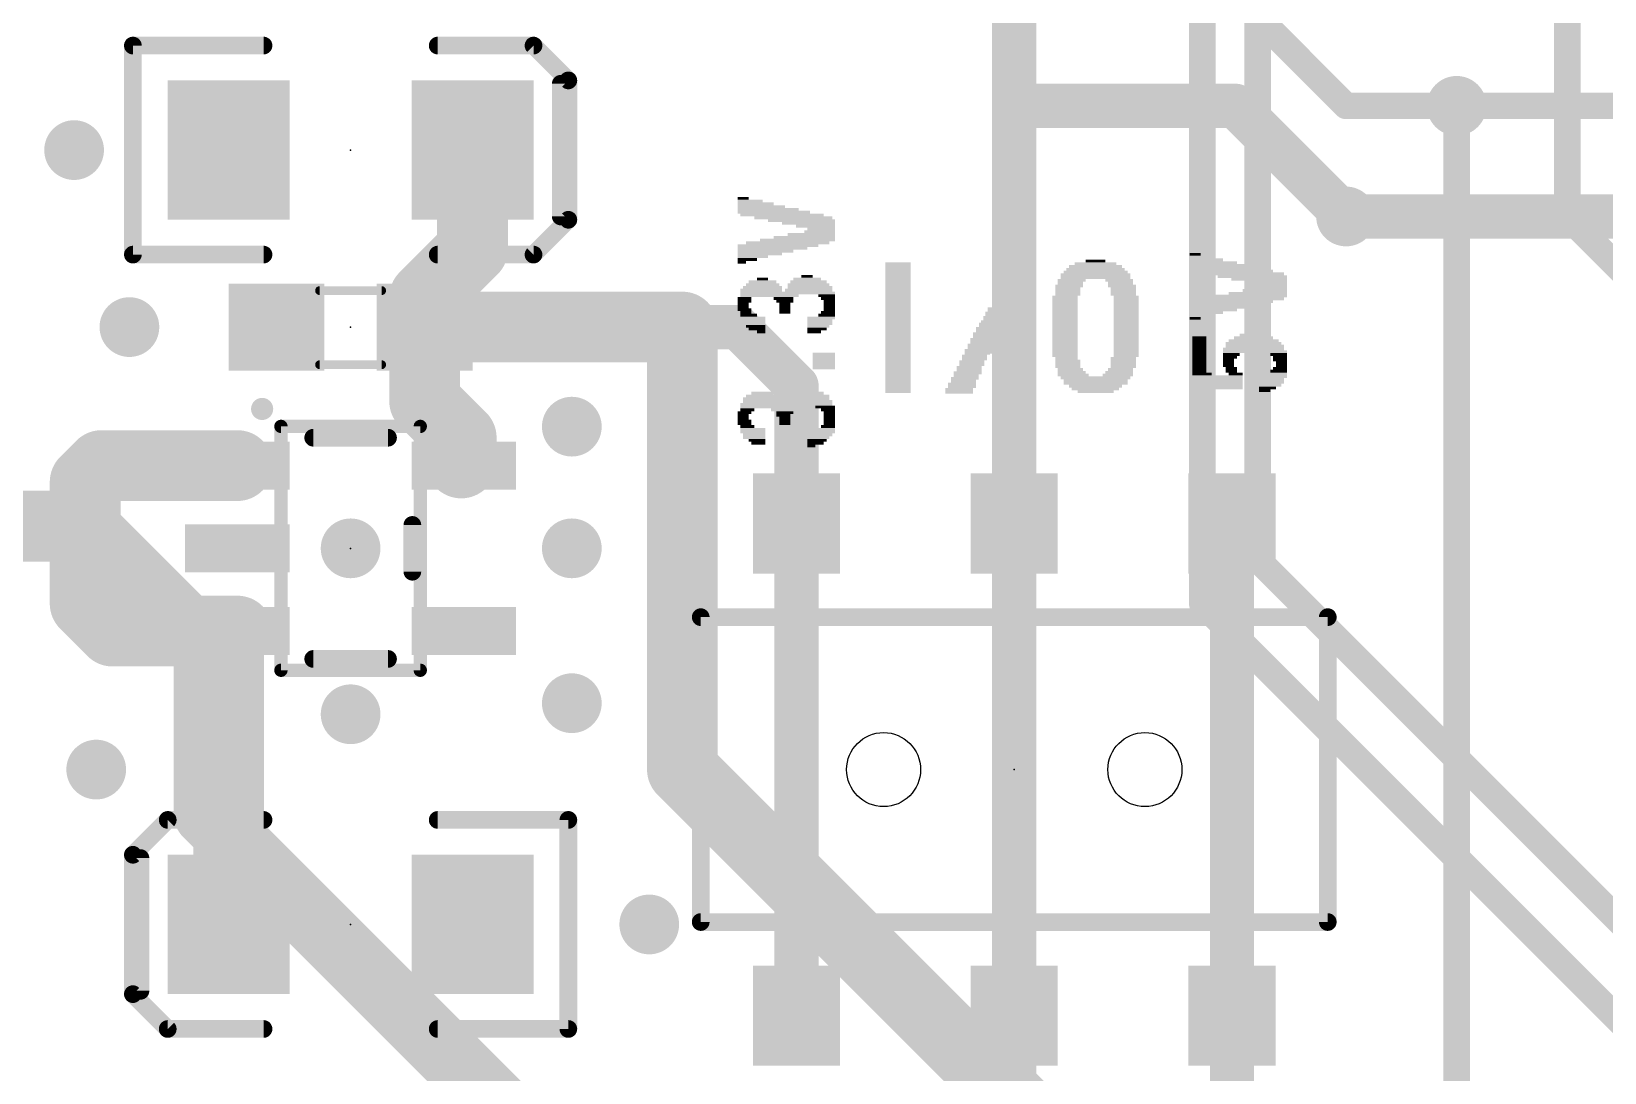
# Model space of a CAD drawing. Extents: x -25 to 82, y -36 to 56.
# Drawn here: x 16.66 to 34.72, y 11.76 to 23.71 of the extents above; entities that cross this region are included whole.
import ezdxf

# ---------------------------------------------------------------- set-up
doc = ezdxf.new("R2010")
doc.units = 0
for name, color, linetype in [('1', 12, 'CONTINUOUS'), ('16', 132, 'CONTINUOUS'), ('18', 110, 'CONTINUOUS'), ('20', 31, 'CONTINUOUS'), ('21', 41, 'CONTINUOUS'), ('23', 53, 'CONTINUOUS'), ('51', 53, 'CONTINUOUS')]:
    doc.layers.add(name, color=color, linetype=linetype)

# ---------------------------------------------------------------- blocks, each defined once
blk = doc.blocks.new('RECT')
blk.add_solid([(-0.5, -0.5), (0.5, -0.5), (-0.5, 0.5), (0.5, 0.5)])
blk = doc.blocks.new('ROUNDV')
at = {"const_width": 0.5}
blk.add_lwpolyline([(0, -0.25, 1), (0, 0.25, 1), (0, -0.25)], format="xyb", dxfattribs=at)

msp = doc.modelspace()

# ---------------------------------------------------------------- linework, layer by layer
at = {"layer": '1'}
for points, const_width in [([(34.29, 21.59), (34.29, 25.781)], 0.3048), ([(29.21, 25.4), (31.75, 22.86)], 0.3048), ([(27.94, 24.638), (27.94, 22.86)], 0.508), ([(30.48, 22.86), (27.94, 22.86)], 0.508), ([(27.94, 18.065), (27.94, 22.86)], 0.508), ([(31.75, 21.59), (30.48, 22.86)], 0.508), ([(31.75, 22.86), (33.02, 22.86)], 0.3048), ([(33.02, 4.19), (33.02, 22.86)], 0.3048), ([(21.72, 22.352), (21.72, 21.212)], 0.8128), ([(34.29, 21.59), (35.16, 20.72)], 0.3048), ([(21.72, 21.212), (21.17, 20.662)], 0.8128), ([(21.17, 20.32), (21.17, 20.662)], 0.8128), ([(21.17, 20.32), (24.13, 20.32)], 0.8128), ([(21.17, 20.32), (21.17, 19.47)], 0.8128), ([(24.13, 20.32), (24.765, 20.32)], 0.508), ([(24.765, 20.32), (25.44, 19.645)], 0.508), ([(21.17, 19.47), (21.59, 19.05)], 0.8128), ([(25.44, 19.645), (25.44, 18.065)], 0.508), ([(21.59, 19.05), (21.59, 18.7601)], 0.8128), ([(17.46, 18.73), (17.272, 18.542)], 0.8128), ([(19.0199, 18.73), (17.46, 18.73)], 0.8128), ([(21.59, 18.7601), (21.6201, 18.73)], 0.508), ([(17.272, 18.542), (17.272, 18.034)], 0.8128), ([(17.272, 17.145), (17.272, 18.034)], 0.8128), ([(25.44, 18.065), (25.44, 12.415)], 0.508), ([(27.94, 12.415), (27.94, 18.065)], 0.508), ([(30.44, 12.415), (30.44, 18.065)], 0.508), ([(17.587, 16.83), (17.272, 17.145)], 0.8128), ([(19.0199, 16.83), (17.587, 16.83)], 0.8128), ([(18.92, 13.462), (18.92, 16.7301)], 0.8128), ([(18.92, 16.7301), (19.0199, 16.83)], 0.508), ([(27.94, 11.43), (27.94, 12.415)], 0.508), ([(30.44, 11.089), (30.44, 12.415)], 0.508)]:
    msp.add_lwpolyline(points, dxfattribs=dict(at, const_width=const_width))
for points, const_width in [([(27.94, 22.987, 1), (27.94, 22.733)], 0.254), ([(28.067, 22.86, 1), (27.813, 22.86)], 0.254), ([(27.813, 22.86, 1), (28.067, 22.86)], 0.254), ([(30.5698, 22.9498, 1), (30.3902, 22.7702)], 0.254), ([(30.48, 22.733, 1), (30.48, 22.987)], 0.254), ([(31.75, 22.9362, 1), (31.75, 22.7838)], 0.1524), ([(31.6961, 22.8061, 1), (31.8039, 22.9139)], 0.1524), ([(33.0962, 22.86, 1), (32.9438, 22.86)], 0.1524), ([(33.02, 22.7838, 1), (33.02, 22.9362)], 0.1524), ([(21.9232, 22.352, 1), (21.5168, 22.352)], 0.4064), ([(31.6602, 21.5002, 1), (31.8398, 21.6798)], 0.254), ([(34.3439, 21.6439, 1), (34.2361, 21.5361)], 0.1524), ([(21.8637, 21.0683, 1), (21.5763, 21.3557)], 0.4064), ([(34.2138, 21.59, 1), (34.3662, 21.59)], 0.1524), ([(21.5168, 21.212, 1), (21.9232, 21.212)], 0.4064), ([(21.3732, 20.662, 1), (20.9668, 20.662)], 0.4064), ([(21.0263, 20.8057, 1), (21.3137, 20.5183)], 0.4064), ([(21.17, 20.5232, 1), (21.17, 20.1168)], 0.4064), ([(21.3732, 20.32, 1), (20.9668, 20.32)], 0.4064), ([(24.13, 20.1168, 1), (24.13, 20.5232)], 0.4064), ([(20.9668, 20.32, 1), (21.3732, 20.32)], 0.4064), ([(24.13, 20.447, 1), (24.13, 20.193)], 0.254), ([(24.8548, 20.4098, 1), (24.6752, 20.2302)], 0.254), ([(24.765, 20.193, 1), (24.765, 20.447)], 0.254), ([(21.3137, 19.6137, 1), (21.0263, 19.3263)], 0.4064), ([(25.567, 19.645, 1), (25.313, 19.645)], 0.254), ([(25.3502, 19.5552, 1), (25.5298, 19.7348)], 0.254), ([(20.9668, 19.47, 1), (21.3732, 19.47)], 0.4064), ([(21.7932, 19.05, 1), (21.3868, 19.05)], 0.4064), ([(21.4463, 18.9063, 1), (21.7337, 19.1937)], 0.4064), ([(17.46, 18.9332, 1), (17.46, 18.5268)], 0.4064), ([(17.6037, 18.5863, 1), (17.3163, 18.8737)], 0.4064), ([(19.0199, 18.5268, 1), (19.0199, 18.9332)], 0.4064), ([(21.6798, 18.8499, 1), (21.5002, 18.6703)], 0.254), ([(17.4752, 18.542, 1), (17.0688, 18.542)], 0.4064), ([(17.1283, 18.6857, 1), (17.4157, 18.3983)], 0.4064), ([(21.3868, 18.7601, 1), (21.7932, 18.7601)], 0.4064), ([(21.5303, 18.6402, 1), (21.7099, 18.8198)], 0.254), ([(17.4752, 18.034, 1), (17.0688, 18.034)], 0.4064), ([(25.567, 18.065, 1), (25.313, 18.065)], 0.254), ([(28.067, 18.065, 1), (27.813, 18.065)], 0.254), ([(30.567, 18.065, 1), (30.313, 18.065)], 0.254), ([(17.0688, 18.034, 1), (17.4752, 18.034)], 0.4064), ([(25.313, 18.065, 1), (25.567, 18.065)], 0.254), ([(27.813, 18.065, 1), (28.067, 18.065)], 0.254), ([(17.4157, 17.2887, 1), (17.1283, 17.0013)], 0.4064), ([(17.0688, 17.145, 1), (17.4752, 17.145)], 0.4064), ([(17.587, 17.0332, 1), (17.587, 16.6268)], 0.4064), ([(17.4433, 16.6863, 1), (17.7307, 16.9737)], 0.4064), ([(19.0199, 16.6268, 1), (19.0199, 17.0332)], 0.4064), ([(19.1232, 16.7301, 1), (18.7168, 16.7301)], 0.4064), ([(19.1097, 16.7402, 1), (18.9301, 16.9198)], 0.254), ([(18.8302, 16.8199, 1), (19.0098, 16.6403)], 0.254), ([(18.7168, 13.462, 1), (19.1232, 13.462)], 0.4064), ([(28.067, 12.415, 1), (27.813, 12.415)], 0.254), ([(30.567, 12.415, 1), (30.313, 12.415)], 0.254), ([(25.313, 12.415, 1), (25.567, 12.415)], 0.254), ([(27.813, 12.415, 1), (28.067, 12.415)], 0.254), ([(30.313, 12.415, 1), (30.567, 12.415)], 0.254)]:
    msp.add_lwpolyline(points, format="xyb", dxfattribs=dict(at, const_width=const_width))
at = {"layer": '16'}
for points, const_width in [([(30.734, 35.56), (30.734, 17.653)], 0.3048), ([(30.099, 34.544), (30.099, 17.145)], 0.3048), ([(33.02, 22.86), (40.64, 22.86)], 0.3048), ([(40.64, 21.59), (31.75, 21.59)], 0.508), ([(24.13, 20.32), (24.13, 15.24)], 0.8128), ([(17.272, 18.034), (11.684, 18.034)], 0.8128), ([(18.669, 16.637), (17.272, 18.034)], 0.762), ([(30.734, 17.653), (38.735, 9.652)], 0.3048), ([(30.099, 17.145), (38.354, 8.89)], 0.3048), ([(18.669, 16.637), (18.669, 14.732)], 0.762), ([(30.48, 8.89), (24.13, 15.24)], 0.8128), ([(30.861, 2.54), (18.669, 14.732)], 0.762)]:
    msp.add_lwpolyline(points, dxfattribs=dict(at, const_width=const_width))
for points, const_width in [([(33.02, 22.9362, 1), (33.02, 22.7838)], 0.1524), ([(31.75, 21.717, 1), (31.75, 21.463)], 0.254), ([(24.3332, 20.32, 1), (23.9268, 20.32)], 0.4064), ([(17.272, 17.8308, 1), (17.272, 18.2372)], 0.4064), ([(17.4067, 18.1687, 1), (17.1373, 17.8993)], 0.381), ([(30.7879, 17.7069, 1), (30.6801, 17.5991)], 0.1524), ([(30.6578, 17.653, 1), (30.8102, 17.653)], 0.1524), ([(30.1529, 17.1989, 1), (30.0451, 17.0911)], 0.1524), ([(30.0228, 17.145, 1), (30.1752, 17.145)], 0.1524), ([(18.8595, 16.637, 1), (18.4785, 16.637)], 0.381), ([(18.5343, 16.5023, 1), (18.8037, 16.7717)], 0.381), ([(24.2737, 15.3837, 1), (23.9863, 15.0963)], 0.4064), ([(23.9268, 15.24, 1), (24.3332, 15.24)], 0.4064), ([(18.8037, 14.8667, 1), (18.5343, 14.5973)], 0.381), ([(18.4785, 14.732, 1), (18.8595, 14.732)], 0.381)]:
    msp.add_lwpolyline(points, format="xyb", dxfattribs=dict(at, const_width=const_width))
at = {"layer": '20'}
for centre in [(26.44, 15.24), (29.44, 15.24)]:
    msp.add_circle(centre, 0.425, dxfattribs=at)
at = {"layer": '21', "const_width": 0.2032}
for points in [[(22.733, 23.114), (22.733, 21.59)], [(19.8906, 19.05), (20.7494, 19.05)], [(21.0288, 18.0484), (21.0288, 17.5116)], [(24.34, 16.99), (24.34, 13.49)], [(31.54, 16.99), (24.34, 16.99)], [(31.54, 13.49), (31.54, 16.99)], [(20.7494, 16.51), (19.8906, 16.51)], [(17.907, 12.7), (17.907, 14.224)], [(24.34, 13.49), (31.54, 13.49)]]:
    msp.add_lwpolyline(points, dxfattribs=at)
at = {"layer": '21'}
for points, const_width in [([(22.7838, 23.114, 1), (22.6822, 23.114)], 0.1016), ([(22.6822, 21.59, 1), (22.7838, 21.59)], 0.1016), ([(19.304, 19.3167, 1), (19.304, 19.4437, 1), (19.304, 19.3167)], 0.127), ([(19.8906, 19.1008, 1), (19.8906, 18.9992)], 0.1016), ([(20.7494, 18.9992, 1), (20.7494, 19.1008)], 0.1016), ([(21.0796, 18.0484, 1), (20.978, 18.0484)], 0.1016), ([(20.978, 17.5116, 1), (21.0796, 17.5116)], 0.1016), ([(24.3908, 16.99, 1), (24.2892, 16.99)], 0.1016), ([(24.34, 17.0408, 1), (24.34, 16.9392)], 0.1016), ([(31.5908, 16.99, 1), (31.4892, 16.99)], 0.1016), ([(31.54, 16.9392, 1), (31.54, 17.0408)], 0.1016), ([(19.8906, 16.5608, 1), (19.8906, 16.4592)], 0.1016), ([(20.7494, 16.4592, 1), (20.7494, 16.5608)], 0.1016), ([(17.9578, 14.224, 1), (17.8562, 14.224)], 0.1016), ([(24.34, 13.5408, 1), (24.34, 13.4392)], 0.1016), ([(31.54, 13.4392, 1), (31.54, 13.5408)], 0.1016), ([(24.2892, 13.49, 1), (24.3908, 13.49)], 0.1016), ([(31.4892, 13.49, 1), (31.5908, 13.49)], 0.1016), ([(17.8562, 12.7, 1), (17.9578, 12.7)], 0.1016)]:
    msp.add_lwpolyline(points, format="xyb", dxfattribs=dict(at, const_width=const_width))
at = {"layer": '23'}
for p in [(20.32, 22.352), (20.32, 20.32), (20.32, 17.78), (27.94, 15.24), (20.32, 13.462)]:
    msp.add_point(p, dxfattribs=at)
at = {"layer": '51'}
for points, const_width in [([(17.82, 21.152), (17.82, 23.552)], 0.2032), ([(17.82, 23.552), (19.32, 23.552)], 0.2032), ([(22.42, 23.552), (21.32, 23.552)], 0.2032), ([(22.82, 23.152), (22.42, 23.552)], 0.2032), ([(22.82, 21.552), (22.82, 23.152)], 0.2032), ([(22.42, 21.152), (22.82, 21.552)], 0.2032), ([(19.32, 21.152), (17.82, 21.152)], 0.2032), ([(21.32, 21.152), (22.42, 21.152)], 0.2032), ([(20.676, 20.739), (19.964, 20.739)], 0.1016), ([(20.676, 19.888), (19.964, 19.888)], 0.1016), ([(19.52, 16.38), (19.52, 19.18)], 0.1524), ([(21.12, 19.18), (19.52, 19.18)], 0.1524), ([(21.12, 19.18), (21.12, 16.38)], 0.1524), ([(21.12, 16.38), (19.52, 16.38)], 0.1524), ([(18.22, 14.662), (17.82, 14.262)], 0.2032), ([(19.32, 14.662), (18.22, 14.662)], 0.2032), ([(21.32, 14.662), (22.82, 14.662)], 0.2032), ([(22.82, 14.662), (22.82, 12.262)], 0.2032), ([(17.82, 14.262), (17.82, 12.662)], 0.2032), ([(17.82, 12.662), (18.22, 12.262)], 0.2032), ([(18.22, 12.262), (19.32, 12.262)], 0.2032), ([(22.82, 12.262), (21.32, 12.262)], 0.2032)]:
    msp.add_lwpolyline(points, dxfattribs=dict(at, const_width=const_width))
for points, const_width in [([(17.8708, 23.552, 1), (17.7692, 23.552)], 0.1016), ([(17.82, 23.6028, 1), (17.82, 23.5012)], 0.1016), ([(19.32, 23.5012, 1), (19.32, 23.6028)], 0.1016), ([(21.32, 23.6028, 1), (21.32, 23.5012)], 0.1016), ([(22.4559, 23.5879, 1), (22.3841, 23.5161)], 0.1016), ([(22.42, 23.5012, 1), (22.42, 23.6028)], 0.1016), ([(22.8708, 23.152, 1), (22.7692, 23.152)], 0.1016), ([(22.7841, 23.1161, 1), (22.8559, 23.1879)], 0.1016), ([(22.7692, 21.552, 1), (22.8708, 21.552)], 0.1016), ([(22.8559, 21.5161, 1), (22.7841, 21.5879)], 0.1016), ([(17.82, 21.2028, 1), (17.82, 21.1012)], 0.1016), ([(17.7692, 21.152, 1), (17.8708, 21.152)], 0.1016), ([(19.32, 21.1012, 1), (19.32, 21.2028)], 0.1016), ([(21.32, 21.2028, 1), (21.32, 21.1012)], 0.1016), ([(22.3841, 21.1879, 1), (22.4559, 21.1161)], 0.1016), ([(22.42, 21.1012, 1), (22.42, 21.2028)], 0.1016), ([(19.964, 20.7644, 1), (19.964, 20.7136)], 0.0508), ([(20.676, 20.7136, 1), (20.676, 20.7644)], 0.0508), ([(19.964, 19.9134, 1), (19.964, 19.8626)], 0.0508), ([(20.676, 19.8626, 1), (20.676, 19.9134)], 0.0508), ([(19.5581, 19.18, 1), (19.4819, 19.18)], 0.0762), ([(19.52, 19.2181, 1), (19.52, 19.1419)], 0.0762), ([(21.1581, 19.18, 1), (21.0819, 19.18)], 0.0762), ([(21.12, 19.1419, 1), (21.12, 19.2181)], 0.0762), ([(19.52, 16.4181, 1), (19.52, 16.3419)], 0.0762), ([(21.12, 16.3419, 1), (21.12, 16.4181)], 0.0762), ([(19.4819, 16.38, 1), (19.5581, 16.38)], 0.0762), ([(21.0819, 16.38, 1), (21.1581, 16.38)], 0.0762), ([(18.22, 14.7128, 1), (18.22, 14.6112)], 0.1016), ([(18.2559, 14.6261, 1), (18.1841, 14.6979)], 0.1016), ([(19.32, 14.6112, 1), (19.32, 14.7128)], 0.1016), ([(21.32, 14.7128, 1), (21.32, 14.6112)], 0.1016), ([(22.8708, 14.662, 1), (22.7692, 14.662)], 0.1016), ([(22.82, 14.6112, 1), (22.82, 14.7128)], 0.1016), ([(17.8708, 14.262, 1), (17.7692, 14.262)], 0.1016), ([(17.7841, 14.2979, 1), (17.8559, 14.2261)], 0.1016), ([(17.8559, 12.6979, 1), (17.7841, 12.6261)], 0.1016), ([(17.7692, 12.662, 1), (17.8708, 12.662)], 0.1016), ([(18.22, 12.3128, 1), (18.22, 12.2112)], 0.1016), ([(18.1841, 12.2261, 1), (18.2559, 12.2979)], 0.1016), ([(19.32, 12.2112, 1), (19.32, 12.3128)], 0.1016), ([(21.32, 12.3128, 1), (21.32, 12.2112)], 0.1016), ([(22.7692, 12.262, 1), (22.8708, 12.262)], 0.1016), ([(22.82, 12.2112, 1), (22.82, 12.3128)], 0.1016)]:
    msp.add_lwpolyline(points, format="xyb", dxfattribs=dict(at, const_width=const_width))

# ---------------------------------------------------------------- block references
at = {"layer": '1'}
for p, xscale, yscale, rotation in [((18.92, 22.352), 1.6, 1.4, 90), ((21.72, 22.352), 1.6, 1.4, 90), ((19.0199, 18.73), 0.55, 1.2, 270), ((21.6201, 18.73), 0.55, 1.2, 270), ((19.0199, 17.78), 0.55, 1.2, 270), ((19.0199, 16.83), 0.55, 1.2, 270), ((21.6201, 16.83), 0.55, 1.2, 270), ((18.92, 13.462), 1.6, 1.4, 270), ((21.72, 13.462), 1.6, 1.4, 270)]:
    msp.add_blockref('RECT', p, dxfattribs=dict(at, xscale=xscale, yscale=yscale, rotation=rotation))
at = {"layer": '1', "xscale": 1.1, "rotation": 180}
for p in [(19.47, 20.32), (21.17, 20.32)]:
    msp.add_blockref('RECT', p, dxfattribs=at)
at = {"layer": '1', "yscale": 1.15}
for p in [(25.44, 18.065), (27.94, 18.065), (30.44, 18.065), (25.44, 12.415), (27.94, 12.415), (30.44, 12.415)]:
    msp.add_blockref('RECT', p, dxfattribs=at)
at = {"layer": '18', "xscale": 0.6858, "yscale": 0.6858}
for p in [(33.02, 22.86), (33.02, 22.86), (17.145, 22.352), (17.145, 22.352), (31.75, 21.59), (31.75, 21.59), (17.78, 20.32), (17.78, 20.32), (24.13, 20.32), (24.13, 20.32), (22.86, 19.177), (22.86, 19.177), (17.272, 18.034), (17.272, 18.034), (20.32, 17.78), (20.32, 17.78), (22.86, 17.78), (22.86, 17.78), (22.86, 16.002), (22.86, 16.002), (20.32, 15.875), (20.32, 15.875), (17.399, 15.24), (17.399, 15.24), (23.749, 13.462), (23.749, 13.462)]:
    msp.add_blockref('ROUNDV', p, dxfattribs=at)
at = {"layer": '21'}
for p, xscale, yscale in [((24.9707, 21.7345), 0.4166, 0.032), ((25.0342, 21.7027), 0.5436, 0.0318), ((24.826, 21.7985), 0.127, 0.032), ((24.906, 21.7665), 0.287, 0.032), ((25.1143, 21.6708), 0.7036, 0.032), ((25.1777, 21.6388), 0.8306, 0.032), ((25.2743, 21.6068), 0.9576, 0.032), ((25.4025, 21.5748), 0.8941, 0.032), ((25.4965, 21.5429), 0.7671, 0.0318), ((25.5765, 21.511), 0.6071, 0.032), ((25.6565, 21.479), 0.447, 0.032), ((25.4495, 21.3192), 0.8611, 0.032), ((25.5295, 21.3512), 0.701, 0.032), ((25.6083, 21.3831), 0.5436, 0.0318), ((25.7048, 21.415), 0.3505, 0.032), ((25.7213, 21.447), 0.3175, 0.032), ((25.226, 21.2552), 0.9271, 0.032), ((25.1625, 21.2233), 0.8001, 0.0318), ((25.0825, 21.1915), 0.6401, 0.032), ((25.0177, 21.1595), 0.5105, 0.032), ((24.9377, 21.1275), 0.3505, 0.032), ((25.3378, 21.2872), 0.9576, 0.032), ((30.0177, 21.1554), 0.127, 0.032), ((30.0812, 21.1235), 0.254, 0.0318), ((24.8742, 21.0956), 0.2235, 0.0318), ((24.8107, 21.0637), 0.0965, 0.032), ((26.604, 21.0477), 0.2896, 0.032), ((26.604, 21.0157), 0.2896, 0.032), ((26.604, 20.9837), 0.2896, 0.032), ((26.604, 20.9518), 0.2896, 0.0318), ((28.0111, 21.0094), 0.32, 0.032), ((28.0111, 20.9774), 0.32, 0.032), ((27.9946, 20.9453), 0.287, 0.032), ((28.8735, 20.9518), 0.7341, 0.0318), ((28.8722, 20.9837), 0.6706, 0.032), ((28.8735, 21.0157), 0.6071, 0.032), ((28.8735, 21.0477), 0.4801, 0.032), ((28.8722, 21.0796), 0.2235, 0.0318), ((30.226, 21.0596), 0.5436, 0.032), ((30.2895, 21.0276), 0.6706, 0.032), ((30.353, 20.9956), 0.7976, 0.032), ((30.433, 20.9638), 0.9576, 0.0318), ((30.146, 21.0917), 0.3835, 0.032), ((25.0495, 20.7761), 0.447, 0.0318), ((25.0508, 20.8079), 0.3835, 0.032), ((25.0495, 20.8399), 0.32, 0.032), ((25.0495, 20.8719), 0.127, 0.032), ((25.5765, 20.8079), 0.4801, 0.032), ((25.593, 20.7761), 0.5131, 0.0318), ((25.5778, 20.8399), 0.4166, 0.032), ((25.5613, 20.8719), 0.3175, 0.032), ((25.5613, 20.9039), 0.1295, 0.032), ((26.604, 20.9199), 0.2896, 0.032), ((26.604, 20.8879), 0.2896, 0.032), ((26.604, 20.8559), 0.2896, 0.032), ((26.604, 20.8239), 0.2896, 0.032), ((26.604, 20.7921), 0.2896, 0.0318), ((26.604, 20.7602), 0.2896, 0.032), ((27.9476, 20.8496), 0.32, 0.032), ((27.9311, 20.8176), 0.287, 0.032), ((27.9311, 20.7856), 0.287, 0.032), ((27.9794, 20.9135), 0.3175, 0.0318), ((27.9641, 20.8816), 0.287, 0.032), ((28.5699, 20.7921), 0.32, 0.0318), ((28.5534, 20.7602), 0.287, 0.032), ((28.6004, 20.8559), 0.32, 0.032), ((28.5852, 20.8239), 0.2896, 0.032), ((28.8735, 20.9199), 0.8001, 0.032), ((28.8735, 20.8879), 0.8001, 0.032), ((29.144, 20.8559), 0.32, 0.032), ((29.1605, 20.8239), 0.287, 0.032), ((29.177, 20.7921), 0.32, 0.0318), ((29.1922, 20.7602), 0.2896, 0.032), ((30.5765, 20.9319), 0.9246, 0.032), ((30.673, 20.8999), 0.7976, 0.032), ((30.7518, 20.8679), 0.6401, 0.032), ((30.8318, 20.836), 0.4801, 0.0318), ((30.9118, 20.8041), 0.32, 0.032), ((30.9118, 20.7721), 0.32, 0.032), ((24.8425, 20.6483), 0.16, 0.0318), ((24.8425, 20.6164), 0.16, 0.032), ((24.826, 20.5844), 0.127, 0.032), ((25.0342, 20.7442), 0.4775, 0.032), ((25.3378, 20.7122), 1.0846, 0.032), ((25.1308, 20.6802), 0.6706, 0.032), ((25.2908, 20.6483), 0.2235, 0.0318), ((25.306, 20.6164), 0.193, 0.032), ((25.306, 20.5844), 0.127, 0.032), ((25.5778, 20.7442), 0.5436, 0.032), ((25.7848, 20.6802), 0.1905, 0.032), ((25.8001, 20.6483), 0.16, 0.0318), ((25.8166, 20.6164), 0.127, 0.032), ((25.8166, 20.5844), 0.127, 0.032), ((26.604, 20.7282), 0.2896, 0.032), ((26.604, 20.6962), 0.2896, 0.032), ((26.604, 20.6642), 0.2896, 0.032), ((26.604, 20.6323), 0.2896, 0.0318), ((26.604, 20.6004), 0.2896, 0.032), ((27.8346, 20.5941), 0.287, 0.032), ((27.8676, 20.6898), 0.287, 0.032), ((27.8676, 20.6578), 0.287, 0.032), ((27.8676, 20.6259), 0.287, 0.0318), ((27.8994, 20.7537), 0.2896, 0.0318), ((27.8994, 20.7218), 0.2896, 0.032), ((28.5217, 20.6642), 0.2896, 0.032), ((28.5217, 20.6323), 0.2896, 0.0318), ((28.5217, 20.6004), 0.2896, 0.032), ((28.5534, 20.7282), 0.287, 0.032), ((28.5534, 20.6962), 0.287, 0.032), ((29.1922, 20.7282), 0.2896, 0.032), ((29.1922, 20.6962), 0.2896, 0.032), ((29.224, 20.6642), 0.287, 0.032), ((29.224, 20.6323), 0.287, 0.0318), ((29.224, 20.6004), 0.287, 0.032), ((30.433, 20.6124), 0.9576, 0.032), ((30.353, 20.5803), 0.7976, 0.032), ((30.56, 20.6444), 0.9576, 0.032), ((30.6565, 20.6762), 0.8306, 0.0318), ((30.7365, 20.7081), 0.6706, 0.032), ((30.8166, 20.7401), 0.5105, 0.032), ((24.826, 20.5524), 0.127, 0.032), ((24.8425, 20.5204), 0.16, 0.032), ((24.8907, 20.4566), 0.1905, 0.032), ((24.859, 20.4885), 0.127, 0.0318), ((24.939, 20.4246), 0.287, 0.032), ((25.306, 20.5524), 0.127, 0.032), ((25.306, 20.5204), 0.127, 0.032), ((25.306, 20.4885), 0.127, 0.0318), ((25.7213, 20.4246), 0.3175, 0.032), ((25.7848, 20.4566), 0.1905, 0.032), ((25.8001, 20.4885), 0.16, 0.0318), ((25.8166, 20.5524), 0.127, 0.032), ((25.8166, 20.5204), 0.127, 0.032), ((26.604, 20.5684), 0.2896, 0.032), ((26.604, 20.5364), 0.2896, 0.032), ((26.604, 20.5045), 0.2896, 0.0318), ((26.604, 20.4727), 0.2896, 0.032), ((26.604, 20.4407), 0.2896, 0.032), ((26.604, 20.4086), 0.2896, 0.032), ((27.7343, 20.4166), 0.2997, 0.0607), ((27.7622, 20.4741), 0.3048, 0.0475), ((27.7622, 20.4453), 0.3048, 0.0541), ((27.7914, 20.5301), 0.3124, 0.032), ((27.7914, 20.5026), 0.3124, 0.0411), ((27.8346, 20.5621), 0.287, 0.032), ((28.5217, 20.5684), 0.2896, 0.032), ((28.5217, 20.5364), 0.2896, 0.032), ((28.5217, 20.5045), 0.2896, 0.0318), ((28.5217, 20.4727), 0.2896, 0.032), ((28.5217, 20.4407), 0.2896, 0.032), ((28.5217, 20.4086), 0.2896, 0.032), ((29.224, 20.5684), 0.287, 0.032), ((29.224, 20.5364), 0.287, 0.032), ((29.224, 20.5045), 0.287, 0.0318), ((29.224, 20.4727), 0.287, 0.032), ((29.224, 20.4407), 0.287, 0.032), ((29.224, 20.4086), 0.287, 0.032), ((30.2895, 20.5483), 0.6706, 0.032), ((30.226, 20.5165), 0.5436, 0.0318), ((30.0812, 20.4526), 0.254, 0.032), ((30.0177, 20.4206), 0.127, 0.032), ((30.146, 20.4846), 0.3835, 0.032), ((24.939, 20.3926), 0.287, 0.032), ((24.9542, 20.3606), 0.2565, 0.032), ((24.9707, 20.3288), 0.2235, 0.0318), ((24.986, 20.2969), 0.193, 0.032), ((25.0342, 20.2649), 0.0965, 0.032), ((25.6743, 20.2969), 0.2235, 0.032), ((25.7061, 20.3926), 0.287, 0.032), ((25.7061, 20.3606), 0.287, 0.032), ((25.6896, 20.3288), 0.254, 0.0318), ((25.6413, 20.2649), 0.1575, 0.032), ((26.604, 20.3766), 0.2896, 0.032), ((26.604, 20.3448), 0.2896, 0.0318), ((26.604, 20.3129), 0.2896, 0.032), ((26.604, 20.2809), 0.2896, 0.032), ((26.604, 20.2489), 0.2896, 0.032), ((26.604, 20.2169), 0.2896, 0.032), ((27.6276, 20.2385), 0.32, 0.0401), ((27.6758, 20.3064), 0.3505, 0.0318), ((27.6568, 20.2672), 0.3124, 0.0467), ((27.6923, 20.3465), 0.3175, 0.0485), ((27.7216, 20.3752), 0.3251, 0.0419), ((28.5217, 20.3766), 0.2896, 0.032), ((28.5217, 20.3448), 0.2896, 0.0318), ((28.5217, 20.3129), 0.2896, 0.032), ((28.5217, 20.2809), 0.2896, 0.032), ((28.5217, 20.2489), 0.2896, 0.032), ((28.5217, 20.2169), 0.2896, 0.032), ((29.224, 20.3766), 0.287, 0.032), ((29.224, 20.3448), 0.287, 0.0318), ((29.224, 20.3129), 0.287, 0.032), ((29.224, 20.2809), 0.287, 0.032), ((29.224, 20.2489), 0.287, 0.032), ((29.224, 20.2169), 0.287, 0.032), ((30.6883, 20.2289), 0.32, 0.0318), ((26.604, 20.185), 0.2896, 0.0318), ((26.604, 20.1531), 0.2896, 0.032), ((26.604, 20.1211), 0.2896, 0.032), ((26.604, 20.0891), 0.2896, 0.032), ((26.604, 20.0572), 0.2896, 0.0318), ((27.5285, 20.041), 0.315, 0.0516), ((27.5577, 20.1111), 0.3073, 0.0394), ((27.545, 20.0824), 0.2819, 0.0328), ((27.5869, 20.1684), 0.2997, 0.0523), ((27.5869, 20.1398), 0.2997, 0.046), ((27.6149, 20.2098), 0.2946, 0.0335), ((28.5217, 20.185), 0.2896, 0.0318), ((28.5217, 20.1531), 0.2896, 0.032), ((28.5217, 20.1211), 0.2896, 0.032), ((28.5217, 20.0891), 0.2896, 0.032), ((28.5217, 20.0572), 0.2896, 0.0318), ((29.224, 20.185), 0.287, 0.0318), ((29.224, 20.1531), 0.287, 0.032), ((29.224, 20.1211), 0.287, 0.032), ((29.224, 20.0891), 0.287, 0.032), ((29.224, 20.0572), 0.287, 0.0318), ((30.0647, 20.1971), 0.16, 0.032), ((30.0647, 20.1651), 0.16, 0.032), ((30.0647, 20.1331), 0.16, 0.032), ((30.0647, 20.1011), 0.16, 0.032), ((30.0647, 20.0692), 0.16, 0.0318), ((30.0647, 20.0373), 0.16, 0.032), ((30.7048, 20.0373), 0.7341, 0.032), ((30.6883, 20.0692), 0.701, 0.0318), ((30.7035, 20.1011), 0.6706, 0.032), ((30.6883, 20.1331), 0.6401, 0.032), ((30.6883, 20.1651), 0.574, 0.032), ((30.6883, 20.1971), 0.447, 0.032), ((25.7531, 20.0094), 0.254, 0.032), ((25.7531, 19.9774), 0.254, 0.032), ((25.7531, 19.9454), 0.254, 0.032), ((25.7531, 19.9133), 0.254, 0.032), ((25.7531, 19.8815), 0.254, 0.0318), ((26.604, 20.0254), 0.2896, 0.032), ((26.604, 19.9934), 0.2896, 0.032), ((26.604, 19.9613), 0.2896, 0.032), ((26.604, 19.9293), 0.2896, 0.032), ((26.604, 19.8975), 0.2896, 0.0318), ((26.604, 19.8656), 0.2896, 0.032), ((27.4206, 19.8591), 0.287, 0.0318), ((27.4511, 19.923), 0.287, 0.032), ((27.4511, 19.891), 0.287, 0.032), ((27.4841, 19.987), 0.287, 0.032), ((27.4841, 19.955), 0.287, 0.032), ((27.5158, 20.0189), 0.2896, 0.0318), ((28.5217, 20.0254), 0.2896, 0.032), ((28.5217, 19.9934), 0.2896, 0.032), ((28.5382, 19.9613), 0.2565, 0.032), ((28.5534, 19.9293), 0.287, 0.032), ((28.5534, 19.8975), 0.287, 0.0318), ((28.5534, 19.8656), 0.287, 0.032), ((29.1922, 19.9613), 0.2896, 0.032), ((29.1922, 19.9293), 0.2896, 0.032), ((29.1922, 19.8975), 0.2896, 0.0318), ((29.1922, 19.8656), 0.2896, 0.032), ((29.224, 20.0254), 0.287, 0.032), ((29.224, 19.9934), 0.287, 0.032), ((30.0647, 20.0053), 0.16, 0.032), ((30.0647, 19.9733), 0.16, 0.032), ((30.0647, 19.9414), 0.16, 0.0318), ((30.0647, 19.9095), 0.16, 0.032), ((30.0647, 19.8775), 0.16, 0.032), ((30.433, 20.0053), 0.1905, 0.032), ((30.4178, 19.9733), 0.16, 0.032), ((30.4013, 19.9414), 0.127, 0.0318), ((30.4013, 19.9095), 0.127, 0.032), ((30.4013, 19.8775), 0.127, 0.032), ((30.9766, 20.0053), 0.1905, 0.032), ((30.9918, 19.9733), 0.16, 0.032), ((30.9918, 19.9414), 0.16, 0.0318), ((31.0083, 19.9095), 0.127, 0.032), ((31.0083, 19.8775), 0.127, 0.032), ((25.7531, 19.8496), 0.254, 0.032), ((26.604, 19.8336), 0.2896, 0.032), ((26.604, 19.8016), 0.2896, 0.032), ((26.604, 19.7696), 0.2896, 0.032), ((26.604, 19.7377), 0.2896, 0.0318), ((26.604, 19.7058), 0.2896, 0.032), ((26.604, 19.6738), 0.2896, 0.032), ((27.3723, 19.7312), 0.3175, 0.032), ((27.3571, 19.6994), 0.287, 0.0318), ((27.4041, 19.7952), 0.32, 0.032), ((27.3876, 19.7632), 0.287, 0.032), ((27.4206, 19.8272), 0.287, 0.032), ((28.5852, 19.8336), 0.2896, 0.032), ((28.6004, 19.8016), 0.32, 0.032), ((28.6169, 19.7696), 0.3531, 0.032), ((28.8735, 19.7377), 0.8001, 0.0318), ((28.8735, 19.7058), 0.7341, 0.032), ((28.8735, 19.6738), 0.7341, 0.032), ((29.1287, 19.7696), 0.3505, 0.032), ((29.144, 19.8016), 0.32, 0.032), ((29.1605, 19.8336), 0.287, 0.032), ((30.0647, 19.8455), 0.16, 0.032), ((30.0647, 19.8135), 0.16, 0.032), ((30.0965, 19.7816), 0.2235, 0.0318), ((30.273, 19.7498), 0.5766, 0.032), ((30.273, 19.7178), 0.5766, 0.032), ((30.273, 19.6858), 0.5766, 0.032), ((30.433, 19.8455), 0.1295, 0.032), ((30.433, 19.8135), 0.1295, 0.032), ((30.4813, 19.7816), 0.16, 0.0318), ((30.9118, 19.7498), 0.32, 0.032), ((30.8953, 19.7178), 0.287, 0.032), ((30.8953, 19.6858), 0.287, 0.032), ((30.9283, 19.7816), 0.287, 0.0318), ((30.9766, 19.8135), 0.1905, 0.032), ((30.9918, 19.8455), 0.16, 0.032), ((25.0342, 19.4981), 0.4166, 0.032), ((25.0508, 19.5301), 0.3835, 0.032), ((25.0508, 19.5621), 0.2565, 0.032), ((25.5765, 19.5301), 0.4801, 0.032), ((25.5765, 19.4981), 0.4801, 0.032), ((25.5613, 19.5621), 0.3835, 0.032), ((25.5613, 19.5939), 0.2565, 0.0318), ((26.604, 19.6418), 0.2896, 0.032), ((26.604, 19.6099), 0.2896, 0.0318), ((26.604, 19.5781), 0.2896, 0.032), ((27.3075, 19.6035), 0.32, 0.032), ((27.3075, 19.5716), 0.32, 0.0318), ((27.3406, 19.6675), 0.32, 0.032), ((27.3406, 19.6355), 0.32, 0.032), ((28.8735, 19.6418), 0.6071, 0.032), ((28.8722, 19.6099), 0.5436, 0.0318), ((28.8735, 19.5781), 0.414, 0.032), ((30.273, 19.6538), 0.5766, 0.032), ((30.353, 19.6219), 0.4166, 0.0318), ((30.8801, 19.6538), 0.2565, 0.032), ((30.8483, 19.6219), 0.193, 0.0318), ((30.8166, 19.59), 0.1295, 0.032), ((24.8425, 19.3383), 0.16, 0.032), ((25.3225, 19.4342), 1.0541, 0.0318), ((25.146, 19.4023), 0.701, 0.032), ((24.8755, 19.3703), 0.16, 0.032), ((25.0495, 19.466), 0.447, 0.032), ((25.2895, 19.3703), 0.287, 0.032), ((25.306, 19.3383), 0.193, 0.032), ((25.5778, 19.466), 0.5436, 0.032), ((25.7683, 19.4023), 0.2235, 0.032), ((25.8001, 19.3703), 0.16, 0.032), ((25.8166, 19.3383), 0.127, 0.032), ((24.826, 19.3064), 0.127, 0.0318), ((24.826, 19.2745), 0.127, 0.032), ((24.8425, 19.2425), 0.16, 0.032), ((24.8425, 19.2105), 0.16, 0.032), ((24.8755, 19.1785), 0.16, 0.032), ((24.939, 19.1466), 0.287, 0.0318), ((25.2895, 19.3064), 0.16, 0.0318), ((25.306, 19.2745), 0.127, 0.032), ((25.306, 19.2425), 0.127, 0.032), ((25.306, 19.2105), 0.127, 0.032), ((25.7366, 19.1466), 0.287, 0.0318), ((25.8001, 19.1785), 0.16, 0.032), ((25.8166, 19.3064), 0.127, 0.0318), ((25.8166, 19.2745), 0.127, 0.032), ((25.8166, 19.2425), 0.127, 0.032), ((25.8166, 19.2105), 0.127, 0.032), ((24.939, 19.1148), 0.287, 0.032), ((24.9542, 19.0828), 0.2565, 0.032), ((24.9542, 19.0508), 0.2565, 0.032), ((24.986, 19.0188), 0.193, 0.032), ((25.0025, 18.9869), 0.16, 0.0318), ((25.7213, 19.1148), 0.3175, 0.032), ((25.6743, 19.0188), 0.2235, 0.032), ((25.7061, 19.0828), 0.287, 0.032), ((25.6896, 19.0508), 0.254, 0.032), ((25.6578, 18.9869), 0.1905, 0.0318), ((25.6096, 18.955), 0.094, 0.032)]:
    msp.add_blockref('RECT', p, dxfattribs=dict(at, xscale=xscale, yscale=yscale))
at = {"layer": '51'}
for p, xscale, yscale, rotation in [((19.7398, 20.3149), 0.5001, 0.95, 180), ((20.9082, 20.3149), 0.5001, 0.95, 180), ((19.145, 18.73), 0.5, 0.65, 270), ((21.495, 18.73), 0.5, 0.65, 270), ((19.145, 17.78), 0.5, 0.65, 270), ((19.145, 16.83), 0.5, 0.65, 270), ((21.495, 16.83), 0.5, 0.65, 270)]:
    msp.add_blockref('RECT', p, dxfattribs=dict(at, xscale=xscale, yscale=yscale, rotation=rotation))

doc.saveas('drawing.dxf')
